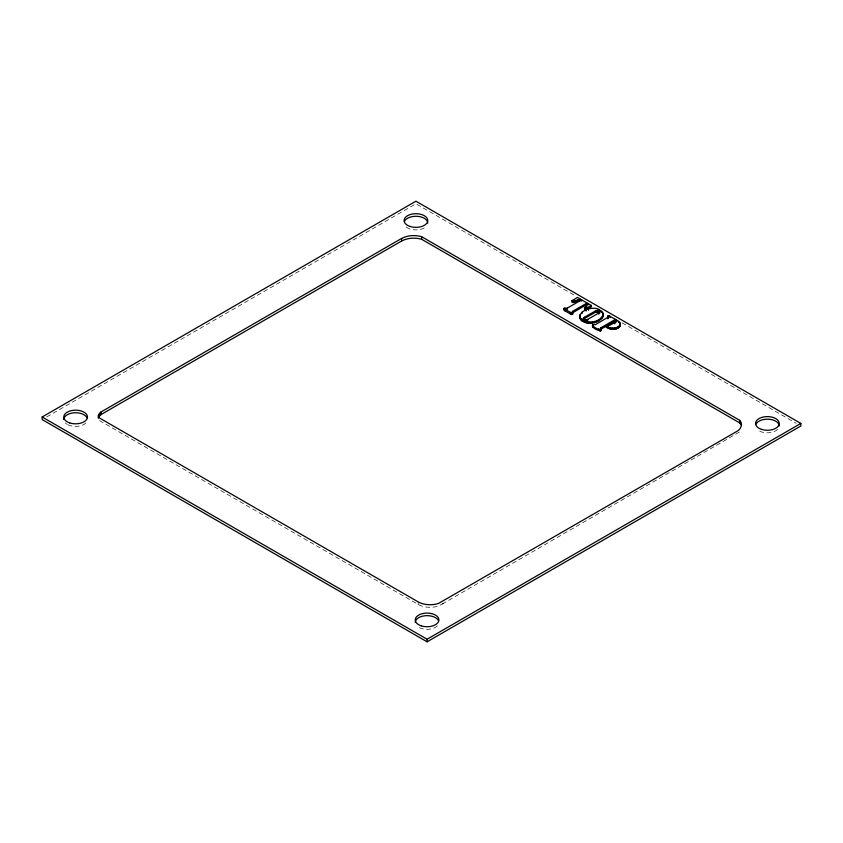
<?xml version="1.0" encoding="UTF-8"?>
<svg xmlns="http://www.w3.org/2000/svg" width="843" height="843" viewBox="0 0 843 843"><rect width="100%" height="100%" fill="white"/><g stroke="black" fill="none" stroke-linecap="round" stroke-linejoin="round"><path stroke-width="0.63" stroke-dasharray="4.21 3.16" d="M443.734 603.198L438.571 606.001A16.913 9.768 0 0 1 418.16 604.452L99.548 420.604M739.364 432.059L439.92 605.4M46.713 416.937L415.926 203.774L575.358 295.819M622.05 322.785L796.298 423.376M418.16 601.87L418.16 604.452M424.292 227.926A11.834 6.828 0 0 1 405.673 226.514M437.327 625.896A11.834 6.828 0 0 1 416.832 625.896M777.625 429.424A11.834 6.828 0 0 1 759.006 430.836M85.87 422.986A11.834 6.828 0 0 1 68.009 424.798M67.25 424.398A11.834 6.828 0 0 1 65.375 422.986"/><path stroke-width="1.26" d="M620.237 324.639C617.255 329.307 610.311 328.717 606.18 325.935L606.18 327.221C610.311 330.013 617.255 330.593 620.237 325.925L619.742 322.395L616.486 319.961L600.553 329.476L601.048 327.685L615.464 319.371L615.464 320.656M620.237 325.925L620.279 323.512M608.267 317.063L595.506 324.597C588.045 323.68 598.288 330.92 601.196 329.191L600.553 328.19M601.196 329.191L601.196 330.477C599.647 332.131 590.226 326.673 593.209 325.914L593.272 327.168M599.594 312.974L599.299 311.383L599.542 312.31L598.73 313.038L587.771 319.36L582.218 321.172C573.388 312.289 592.608 304.808 599.615 309.845L599.615 311.13M586.623 304.428L586.201 306.22L584.484 307.969L584.8 309.666L586.317 309.623L591.333 306.726L591.333 305.44L588.108 303.575L586.623 304.428L586.675 306.726M602.903 315.714C598.941 321.931 589.742 323.68 583.23 320.656L583.23 321.752C589.742 324.776 598.941 323.027 602.903 316.81L602.977 313.28L600.627 310.614L598.298 311.889L595.432 312.226L584.473 318.559L583.261 319.971L583.63 317.843L584.473 317.263L595.432 310.941L599.615 309.845M602.903 316.81L603.145 314.313M579.71 317.358L579.963 314.713M98.399 415.557L100.907 412.048L401.605 238.453C407.717 235.25 415.072 234.807 421.658 236.714L739.627 420.288C743.368 423.808 740.86 429.54 736.729 431.468L438.571 603.419A16.913 9.768 0 0 1 418.16 601.87L99.548 418.033L98.399 415.557L98.399 418.128L98.694 414.271M615.559 321.13L615.559 322.416L615.169 320.73L615.516 322.026L610.037 325.219L607.487 325.177L607.487 326.462M98.694 416.853L100.907 414.63L401.605 241.024C407.717 237.831 415.072 237.389 421.658 239.296L739.627 422.87L741.018 424.809M583.261 319.971L583.63 317.843M572.039 300.751L577.423 297.41L580.648 299.276L580.648 300.561L572.334 302.468L572.039 300.751L573.05 301.362L580.648 299.276M572.176 313.101L587.086 304.281L587.086 302.985L572.682 311.309L572.165 313.269L563.841 308.696M587.086 302.985L581.638 299.845L567.234 308.159L563.841 308.464L564.494 310.551L570.764 314.176L572.534 314.439L572.829 312.806M607.782 318.802L607.835 316.178L608.836 315.735L615.464 319.371M563.841 309.75L564.652 309.37L564.652 308.085M42.15 416.99L415.926 201.192L800.85 423.428L800.85 426.01L427.074 641.808L42.15 419.572L42.15 416.99L427.074 639.226L800.85 423.428M584.484 307.969L586.317 308.327L591.333 305.44M582.218 321.172L582.218 319.887L583.567 319.107L583.251 318.317M579.71 316.072L580.342 318.085L582.218 319.887M601.196 330.477L600.585 328.38M607.835 316.178L608.267 316.905M608.13 315.872L608.267 318.19M603.145 315.408L602.503 312.321M586.623 305.724L586.749 304.945M739.627 420.288L739.627 422.87M619.742 322.395L619.742 323.68M619.563 325.735L619.563 327.031M618.562 321.299L618.562 322.584M618.204 326.757L618.204 328.043M616.486 319.961L616.486 321.246M616.275 327.632L616.275 328.918M615.696 321.531L615.696 322.816M615.295 327.895L615.295 329.191M614.747 322.563L614.747 323.86M614.284 328.064L614.284 329.35M612.25 328.085L612.25 329.371M610.195 327.727L610.195 329.012M610.005 316.22L610.005 317.505M608.836 315.735L608.836 317.021M608.456 315.746L608.456 317.042M608.351 327.052L608.351 328.338M607.951 316.536L607.951 317.822M602.977 313.28L602.977 314.365M602.113 317.073L602.113 318.169M601.723 311.446L601.723 312.532M601.048 327.685L600.996 330.087M600.764 318.391L600.764 319.486M600.901 329.529L600.901 330.814M600.627 310.614L600.627 311.71M600.532 329.645L600.532 330.93M600.068 329.645L600.068 330.93M599.594 311.878L599.542 313.406M599.152 329.276L599.152 330.572M598.867 319.666L598.867 320.761M598.73 313.038L598.73 314.133M598.73 329.033L598.73 330.33M598.298 310.603L598.298 311.889M597.497 310.445L597.497 311.731M596.812 310.445L596.812 311.731M596.707 320.74L596.707 321.836M596.149 310.603L596.149 311.889M595.432 310.941L595.432 312.226M594.484 321.51L594.484 322.606M592.945 325.693L592.945 326.989M592.661 324.797L592.661 326.083M592.45 324.987L592.429 326.494M592.197 321.963L592.197 323.059M589.847 322.121L589.847 323.217M588.435 309.002L588.435 310.287M588.108 303.575L588.108 304.86M588.056 322.026L588.056 323.122M587.771 319.36L587.771 320.456M586.802 319.824L586.802 320.92M586.349 321.752L586.349 322.848M586.201 306.22L586.201 307.505M586.317 308.327L586.317 309.623M586.138 309.781L586.138 311.067M585.927 320.045L585.927 321.141M585.537 308.549L585.537 309.834M585.411 306.989L585.411 308.275M585.263 320.055L585.263 321.151M584.8 308.38L584.8 309.666M584.747 321.299L584.747 322.395M584.473 317.263L584.473 318.559M584.578 319.876L584.578 320.972M582.091 312.11L582.091 313.396M581.638 299.845L581.638 301.13M581.122 319.012L581.122 320.298M580.342 318.085L580.342 319.371M579.868 317.105L579.868 318.391M579.162 300.129L579.162 301.415M578.277 300.055L578.277 301.341M577.423 300.097L577.423 301.383M576.075 300.371L576.075 301.657M574.736 300.825L574.736 302.121M573.872 301.193L573.872 302.479M573.05 301.362L573.05 302.648M572.682 311.309L572.682 312.595M572.618 312.416L572.534 314.439M572.408 300.308L572.334 302.468M572.176 311.805L572.165 314.555M571.702 313.259L571.702 314.544M570.764 312.89L570.764 314.176M570.363 312.658L570.363 313.944M567.234 308.159L567.234 309.455M565.326 308.201L565.326 309.497M564.894 309.497L564.894 310.793M564.494 309.265L564.494 310.551M564.062 308.253L564.062 309.539M427.074 639.226L427.074 641.808M421.658 236.714L421.658 239.296M401.605 238.453L401.605 241.024M100.907 412.048L100.907 414.63M99.548 413.081L99.548 415.652M404.492 221.33A11.834 6.828 0 0 1 417.464 216.324A11.834 6.828 0 0 1 427.759 223.1M415.241 622.482A11.834 6.828 0 0 1 425.536 615.706A11.834 6.828 0 0 1 438.508 620.711M755.95 424.24A11.834 6.828 0 0 1 768.921 419.234A11.834 6.828 0 0 1 779.217 426.01M63.783 419.572A11.834 6.828 0 0 1 74.079 412.796A11.834 6.828 0 0 1 87.05 417.801M410.004 226.44A11.834 6.828 0 0 0 427.759 220.518A11.834 6.828 0 0 0 410.004 214.607A11.834 6.828 0 0 0 410.004 226.44M421.163 625.822A11.834 6.828 0 0 0 438.908 619.9A11.834 6.828 0 0 0 421.163 613.989A11.834 6.828 0 0 0 421.163 625.822M761.461 429.35A11.834 6.828 0 0 0 779.217 423.428A11.834 6.828 0 0 0 761.461 417.517A11.834 6.828 0 0 0 761.461 429.35M69.706 422.912A11.834 6.828 0 0 0 87.461 416.99A11.834 6.828 0 0 0 69.706 411.078A11.834 6.828 0 0 0 69.706 422.912"/></g></svg>
